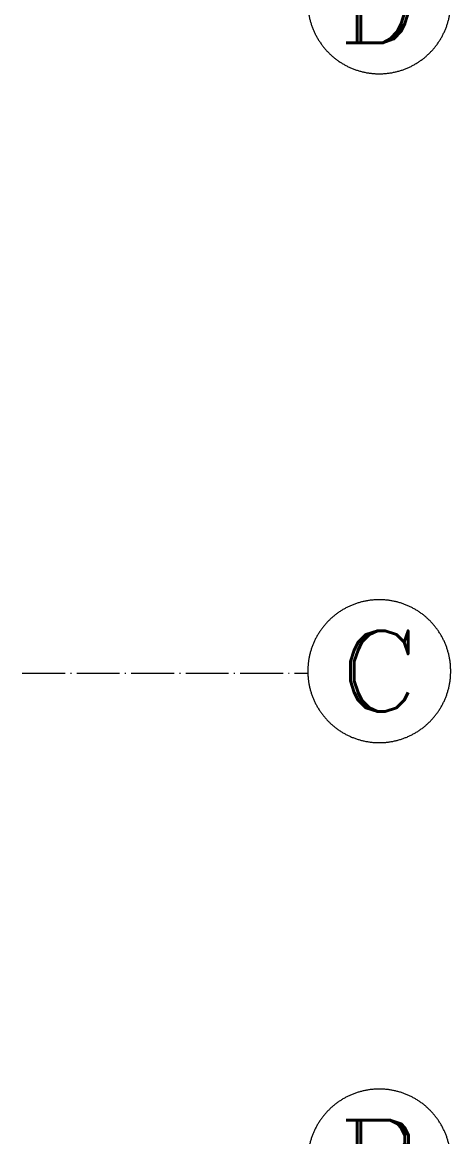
# Model space of a CAD drawing. Header units: millimetres. Extents: x -64529 to 3079702, y -28926 to 77119.
# Drawn here: x -16913 to -14514, y 37347 to 43587 of the extents above; entities that cross this region are included whole.
import ezdxf
from ezdxf.enums import TextEntityAlignment as Align

# ---------------------------------------------------------------- set-up
doc = ezdxf.new("R2010")
doc.units = ezdxf.units.MM
doc.header["$LTSCALE"] = 10
doc.linetypes.add('ACAD_ISO04W100', pattern=[30.5, 24, -3, 0.5, -3])
doc.layers.get('0').update_dxf_attribs({"color": 255})
doc.layers.add('1浅浅', color=251, linetype='Continuous', lineweight=20)
doc.layers.add('A__轴线', color=3, linetype='ACAD_ISO04W100', lineweight=0)
doc.styles.add('_TCH_AXIS', font='COMPLEX', dxfattribs={"bigfont": 'GBCBIG'})
doc.styles.add('COMPLEX', font='COMPLEX')

# ---------------------------------------------------------------- blocks, each defined once
blk = doc.blocks.new('_AXISO')
blk.add_circle((0, 0), 0.5)
at = {"style": 'COMPLEX', "width": 1.041667}
blk.add_attdef('A', text='', height=0.56, rotation=360, dxfattribs=at).set_placement((0.74875, -0.28), (1.24875, -0.28), align=Align.FIT)
blk = doc.blocks.new('20180421.144813')
at = {"layer": 'A__轴线'}
blk.add_line((21539.9, 7432), (23138.8, 7432), dxfattribs=at)
ref = blk.add_blockref('_AXISO', (23538.6, 11188.7), dxfattribs=dict(at, xscale=-800, yscale=800, zscale=800))
ref.add_attrib('A', 'D', dxfattribs={"color": 7, "height": 452.5, "style": '_TCH_AXIS', "width": 1.235294}).set_placement((23312.3, 10962.5), (23764.9, 10962.5), align=Align.FIT)
ref = blk.add_blockref('_AXISO', (23538.6, 7443.7), dxfattribs=dict(at, xscale=-800, yscale=800, zscale=800))
ref.add_attrib('A', 'C', dxfattribs={"color": 7, "height": 452.5, "style": '_TCH_AXIS', "width": 1.4}).set_placement((23312.3, 7217.5), (23764.9, 7217.5), align=Align.FIT)
ref = blk.add_blockref('_AXISO', (23538.6, 4703.7), dxfattribs=dict(at, xscale=-800, yscale=800, zscale=800))
ref.add_attrib('A', 'B', dxfattribs={"color": 7, "height": 452.5, "style": '_TCH_AXIS', "width": 1.235294}).set_placement((23312.3, 4477.5), (23764.9, 4477.5), align=Align.FIT)

msp = doc.modelspace()

# ---------------------------------------------------------------- block references
at = {"layer": '1浅浅'}
msp.add_blockref('20180421.144813', (-38452.8, 32510.2), dxfattribs=at)

doc.saveas('drawing.dxf')
